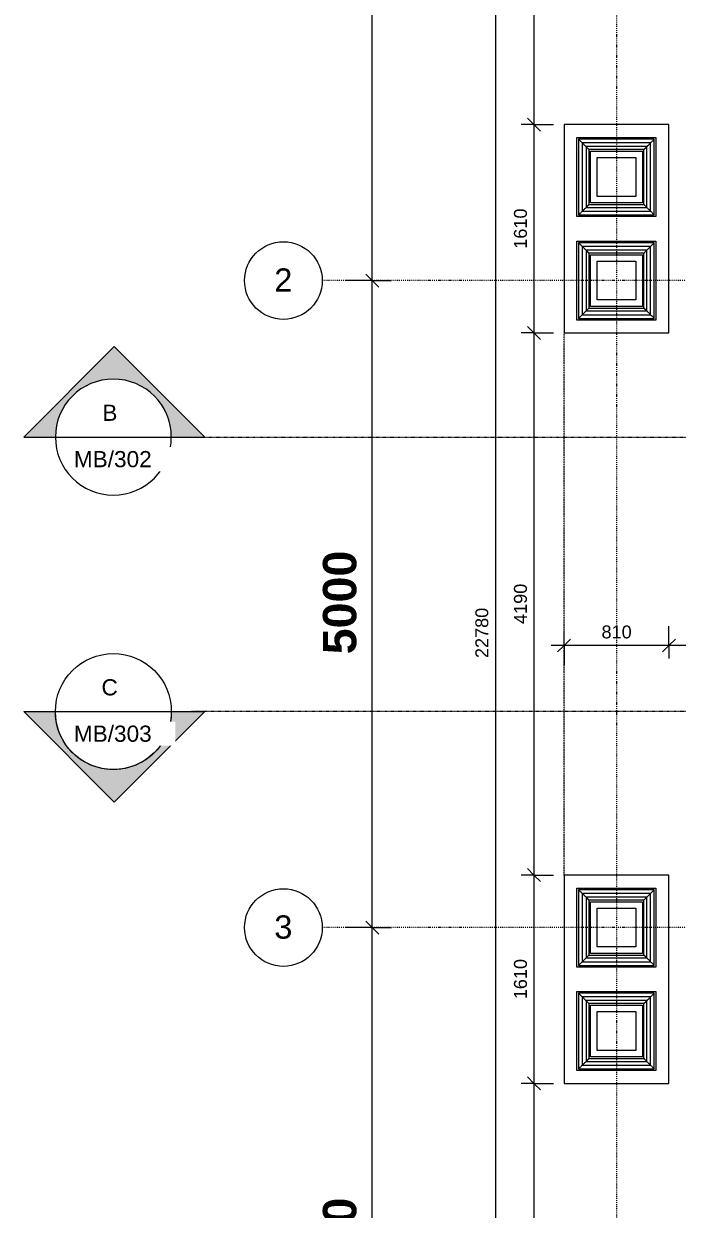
# Model space of a CAD drawing. Header units: millimetres. Extents: x -21051 to 202668, y -15646 to 13691.
# Drawn here: x -21051 to -16001, y -5969 to 3193 of the extents above; entities that cross this region are included whole.
import ezdxf

# ---------------------------------------------------------------- set-up
doc = ezdxf.new("R2010")
doc.units = ezdxf.units.MM
for name, pattern in [('Dash dot', [15.875, 6.35, -4.7625, 0, -4.7625]), ('Hidden', [3, 2, -1]), ('TD_Level Line', [8, 4, -2, 0, -2])]:
    doc.linetypes.add(name, pattern=pattern)
for name, color, linetype, lineweight in [('A-ANNO-DIMS', 211, 'Continuous', 9), ('A-ANNO-DIMS-100', 211, 'Continuous', 9), ('A-COLS', 52, 'Continuous', 5), ('A-DETL-HDLN', 90, 'Hidden', 5), ('G-ANNO-SYMB', 111, 'Continuous', 9), ('S-GRID', 1, 'Continuous', 9), ('S-GRID-IDEN', 1, 'Continuous', 9)]:
    doc.layers.add(name, color=color, linetype=linetype, lineweight=lineweight)
doc.layers.get('0').off()
doc.styles.add('Arial_1', font='arial.ttf', dxfattribs={"height": 125})
doc.styles.add('Arial_2', font='arial.ttf', dxfattribs={"height": 180})
doc.styles.add('Arial_3', font='arial.ttf', dxfattribs={"height": 100})
doc.styles.add('Arial_B', font='arialbd.ttf', dxfattribs={"height": 257.936508})
doc.dimstyles.new('Arial_1_0', dxfattribs={"dimscale": 304.8, "dimtxt": 102.02594, "dimasz": 0.328084, "dimexe": 0.328084, "dimexo": 0.0625, "dimgap": 0.082021, "dimtad": 1, "dimdec": 0, "dimzin": 0, "dimdsep": 46, "dimtxsty": 'Arial_3', "dimblk1": 'OBLIQUE', "dimblk2": 'OBLIQUE', "dimsah": 1, "dimcen": 0.09, "dimdle": 0.328084, "dimazin": 0, "dimtfac": 1, "dimtdec": 4, "dimtix": 1, "dimtmove": 0, "dimatfit": 3, "dimfxl": 0.492126, "dimfxlon": 1, "dimtvp": 1, "dimtolj": 1, "dimtzin": 0, "dimarcsym": 2})
doc.dimstyles.new('Arial_2_5', dxfattribs={"dimscale": 304.8, "dimtxt": 255.06485, "dimasz": 0.328084, "dimexe": 0.656168, "dimexo": 0.0625, "dimgap": 0.164042, "dimtad": 1, "dimdec": 0, "dimzin": 0, "dimdsep": 46, "dimtxsty": 'Arial_B', "dimblk1": 'OBLIQUE', "dimblk2": 'OBLIQUE', "dimsah": 1, "dimcen": 0.09, "dimdle": 0.328084, "dimazin": 0, "dimtfac": 1, "dimtdec": 4, "dimtix": 1, "dimtmove": 0, "dimatfit": 3, "dimfxl": 0.492126, "dimfxlon": 1, "dimtvp": 1, "dimtolj": 1, "dimtzin": 0, "dimarcsym": 2})

# ---------------------------------------------------------------- blocks, each defined once
blk = doc.blocks.new('Columns_Pedestal_Doric - 600x400mm-1243400-00_Ground floor')
at = {"layer": 'A-COLS'}
for p, q in [((-313.4, -305), (-313.4, 305)), ((-313.4, 305), (296.6, 305)), ((-300.9, 292.5), (-300.9, -292.5)), ((284.1, 292.5), (-300.9, 292.5)), ((284.1, -292.5), (284.1, 292.5)), ((296.6, 305), (296.6, -305)), ((-272.5, 264.2), (-272.5, -264.2)), ((255.8, 264.2), (-272.5, 264.2)), ((-243.4, 235), (-243.4, -235)), ((226.6, 235), (-243.4, 235)), ((-220.9, 212.5), (-220.9, -212.5)), ((204.1, 212.5), (-220.9, 212.5)), ((204.1, -212.5), (204.1, 212.5)), ((226.6, -235), (226.6, 235)), ((255.8, -264.2), (255.8, 264.2)), ((-272.5, -264.2), (255.8, -264.2)), ((-243.4, -235), (226.6, -235)), ((-220.9, -212.5), (204.1, -212.5)), ((296.6, -305), (-313.4, -305)), ((-300.9, -292.5), (284.1, -292.5))]:
    blk.add_line(p, q, dxfattribs=at)
at = {"layer": 'A-COLS', "lineweight": 9}
for p, q in [((-208.4, 200), (191.6, 200)), ((-208.4, -200), (-208.4, 200)), ((191.6, 200), (191.6, -200)), ((191.6, -200), (-208.4, -200))]:
    blk.add_line(p, q, dxfattribs=at)
at = {"layer": 'A-COLS'}
for points in [[(-300.9, 292.5), (-297.8, 289.4), (-291.9, 283.5), (-284, 275.6), (-277.3, 268.9), (-273.9, 265.6), (-272.5, 264.2)], [(284.1, 292.5), (281, 289.4), (275.2, 283.5), (267.2, 275.6), (260.5, 268.9), (257.2, 265.5), (255.8, 264.2)], [(-300.9, -292.5), (-297.8, -289.4), (-291.9, -283.5), (-284, -275.6), (-277.3, -268.9), (-274, -265.5), (-272.5, -264.2)], [(255.8, -264.2), (257.2, -265.6), (260.6, -268.9), (267.2, -275.6), (275.1, -283.5), (281.1, -289.4), (284.1, -292.5)]]:
    blk.add_open_spline(points, degree=3, dxfattribs=at)
for points, knots in [([(-272.5, 264.2), (-272, 263.6), (-270.3, 261.9), (-266.6, 258.2), (-262.7, 254.4), (-258.4, 250), (-252.1, 243.7), (-246.3, 238), (-243.4, 235)], [-1, -1, -1, -1, -0.8, -0.6, -0.5, -0.4, -0.2, 0, 0, 0, 0]), ([(-243.4, 235), (-241.4, 233), (-238.5, 230.1), (-234.7, 226.4), (-232.5, 224.2), (-230.9, 222.5), (-229.3, 220.9), (-227.8, 219.4), (-226.4, 218.1), (-225.2, 216.8), (-223.8, 215.5), (-222.5, 214.2), (-221.3, 212.9), (-220.9, 212.5), (-220.9, 212.5)], [-1, -1, -1, -1, -0.833333, -0.75, -0.666667, -0.625, -0.583333, -0.5, -0.458333, -0.416667, -0.333333, -0.25, -0.166667, 0, 0, 0, 0]), ([(226.6, 235), (224.6, 233), (221.7, 230.1), (218, 226.4), (215.8, 224.2), (214.1, 222.5), (212.5, 220.9), (211, 219.4), (209.7, 218.1), (208.4, 216.8), (207.1, 215.5), (205.8, 214.2), (204.5, 212.9), (204.1, 212.5), (204.1, 212.5)], [-1, -1, -1, -1, -0.833333, -0.75, -0.666667, -0.625, -0.583333, -0.5, -0.458333, -0.416667, -0.333333, -0.25, -0.166667, 0, 0, 0, 0]), ([(255.8, 264.2), (255.2, 263.6), (253.5, 261.9), (249.8, 258.2), (246, 254.4), (241.6, 250), (235.3, 243.7), (229.6, 238), (226.6, 235)], [-1, -1, -1, -1, -0.8, -0.6, -0.5, -0.4, -0.2, 0, 0, 0, 0]), ([(-272.5, -264.2), (-272, -263.6), (-270.3, -261.9), (-266.6, -258.2), (-262.7, -254.4), (-258.4, -250), (-252.1, -243.7), (-246.4, -238), (-243.4, -235)], [-1, -1, -1, -1, -0.8, -0.6, -0.5, -0.4, -0.2, 0, 0, 0, 0]), ([(-243.4, -235), (-241.4, -233), (-238.5, -230.1), (-234.7, -226.4), (-232.5, -224.2), (-230.9, -222.5), (-229.3, -220.9), (-227.8, -219.4), (-226.5, -218.1), (-225.2, -216.8), (-223.8, -215.5), (-222.5, -214.2), (-221.3, -212.9), (-220.9, -212.5), (-220.9, -212.5)], [-1, -1, -1, -1, -0.833333, -0.75, -0.666667, -0.625, -0.583333, -0.5, -0.458333, -0.416667, -0.333333, -0.25, -0.166667, 0, 0, 0, 0]), ([(204.1, -212.5), (204.1, -212.5), (204.5, -212.9), (205.8, -214.2), (207.1, -215.5), (208.4, -216.8), (209.7, -218.1), (211, -219.4), (212.9, -221.3), (214.9, -223.3), (216.7, -225), (218.5, -226.8), (221.7, -230.1), (224.7, -233), (226.6, -235)], [0, 0, 0, 0, 0.166667, 0.25, 0.333333, 0.416667, 0.458333, 0.5, 0.583333, 0.666667, 0.708333, 0.75, 0.833333, 1, 1, 1, 1]), ([(226.6, -235), (229.6, -238), (235.3, -243.7), (241.6, -250), (246, -254.4), (249.8, -258.2), (253.5, -261.9), (255.3, -263.6), (255.8, -264.2)], [0, 0, 0, 0, 0.2, 0.4, 0.5, 0.6, 0.8, 1, 1, 1, 1])]:
    blk.add_open_spline(points, degree=3, knots=knots, dxfattribs=at)
blk = doc.blocks.new('Columns 1 - Columns 1-1155221-00_Ground floor')
at = {"layer": 'A-COLS'}
for p, q in [((1857.6, 16946.2), (248.5, 16893.3)), ((248.5, 16893.3), (275.1, 16083.7)), ((1884.3, 16136.6), (1857.6, 16946.2)), ((-3939.2, 16755.6), (-5548.4, 16702.7)), ((-5548.4, 16702.7), (-5521.7, 15893.1)), ((-3912.6, 15946), (-3939.2, 16755.6)), ((275.1, 16083.7), (1884.3, 16136.6)), ((-5521.7, 15893.1), (-3912.6, 15946))]:
    blk.add_line(p, q, dxfattribs=at)
blk = doc.blocks.new('Columns_Pedestal_Doric - 600x400mm 2-1243419-00_Ground floor')
at = {"layer": 'A-COLS', "lineweight": 9}
for p, q in [((-158.4, 150), (141.6, 150)), ((-158.4, -150), (-158.4, 150)), ((141.6, 150), (141.6, -150)), ((141.6, -150), (-158.4, -150))]:
    blk.add_line(p, q, dxfattribs=at)
blk = doc.blocks.new('Grid - _-182767-00_Ground floor')
at = {"layer": 'S-GRID-IDEN'}
blk.add_circle((0, 0), 3, dxfattribs=at)
blk = doc.blocks.new('Section - _-1243848-00_Ground floor')
at = {"layer": 'G-ANNO-SYMB'}
h = blk.add_hatch(color=256, dxfattribs=at)
edge = h.paths.add_edge_path()
edge.add_line((-12.925, 0), (-5.927, 6.998))
edge.add_line((-5.927, 6.998), (1.071, 0))
edge.add_line((1.071, 0), (-1.52, 0))
edge.add_arc((-6, 0), 4.48, 0, 180)
edge.add_line((-10.48, 0), (-12.925, 0))
for p, q in [((-5.927, 6.998), (-12.925, 0)), ((1.071, 0), (-5.927, 6.998)), ((-12.925, 0), (-10.48, 0)), ((-1.52, 0), (1.071, 0))]:
    blk.add_line(p, q, dxfattribs=at)
for start, end in [(360, 180), (0, 180), (180, 360)]:
    blk.add_arc((-6, 0), 4.48, start, end, dxfattribs=at)
blk = doc.blocks.new('DIMBLOCK2-00_Ground floor')
at = {"layer": 'A-ANNO-DIMS-100', "transparency": 16777216}
for p, q in [((-18358.2, -3791.5), (-18408.2, -3741.5)), ((-18358.2, -3791.5), (-18558.2, -3791.5)), ((-18358.2, -8791.5), (-18358.2, -3791.5)), ((-18358.2, -3791.5), (-18308.2, -3841.5)), ((-18358.2, -3791.5), (-18208.2, -3791.5)), ((-18358.2, -8791.5), (-18558.2, -8791.5)), ((-18358.2, -8791.5), (-18408.2, -8741.5)), ((-18358.2, -8791.5), (-18308.2, -8841.5)), ((-18358.2, -8791.5), (-18208.2, -8791.5))]:
    blk.add_line(p, q, dxfattribs=at)
at = {"layer": 'A-ANNO-DIMS-100', "color": 0, "transparency": 16777216, "insert": (-18739, -6680.2), "char_height": 257.94, "width": 932.809, "attachment_point": 1, "rotation": 90, "line_spacing_factor": 0.941778, "style": 'Arial_B'}
blk.add_mtext('5000', dxfattribs=at)
blk = doc.blocks.new('_Oblique')
at = {"color": 0, "linetype": 'ByBlock', "lineweight": -2}
blk.add_line((-0.5, -0.5), (0.5, 0.5), dxfattribs=at)
blk = doc.blocks.new('DIMBLOCK3-00_Ground floor')
at = {"layer": 'A-ANNO-DIMS-100', "transparency": 16777216}
for p, q in [((-18358.2, 1208.5), (-18558.2, 1208.5)), ((-18358.2, 1208.5), (-18408.2, 1258.5)), ((-18358.2, -3791.5), (-18358.2, 1208.5)), ((-18358.2, 1208.5), (-18308.2, 1158.5)), ((-18358.2, 1208.5), (-18208.2, 1208.5)), ((-18358.2, -3791.5), (-18408.2, -3741.5)), ((-18358.2, -3791.5), (-18558.2, -3791.5)), ((-18358.2, -3791.5), (-18308.2, -3841.5)), ((-18358.2, -3791.5), (-18208.2, -3791.5))]:
    blk.add_line(p, q, dxfattribs=at)
at = {"layer": 'A-ANNO-DIMS-100', "color": 0, "transparency": 16777216, "insert": (-18739, -1680.2), "char_height": 257.94, "width": 932.809, "attachment_point": 1, "rotation": 90, "line_spacing_factor": 0.941778, "style": 'Arial_B'}
blk.add_mtext('5000', dxfattribs=at)
blk = doc.blocks.new('DIMBLOCK4-00_Ground floor')
at = {"layer": 'A-ANNO-DIMS-100', "transparency": 16777216}
for p, q in [((-18358.2, 6208.5), (-18408.2, 6258.5)), ((-18358.2, 1208.5), (-18358.2, 6308.5)), ((-18358.2, 6208.5), (-18558.2, 6208.5)), ((-18358.2, 6208.5), (-18308.2, 6158.5)), ((-18358.2, 6208.5), (-18208.2, 6208.5)), ((-18358.2, 1208.5), (-18558.2, 1208.5)), ((-18358.2, 1208.5), (-18408.2, 1258.5)), ((-18358.2, 1208.5), (-18308.2, 1158.5)), ((-18358.2, 1208.5), (-18208.2, 1208.5))]:
    blk.add_line(p, q, dxfattribs=at)
at = {"layer": 'A-ANNO-DIMS-100', "color": 0, "transparency": 16777216, "insert": (-18739, 3319.8), "char_height": 257.94, "width": 932.809, "attachment_point": 1, "rotation": 90, "line_spacing_factor": 0.941778, "style": 'Arial_B'}
blk.add_mtext('5000', dxfattribs=at)
blk = doc.blocks.new('DIMBLOCK87-00_Ground floor')
at = {"layer": 'A-ANNO-DIMS-100', "transparency": 16777216}
for p, q in [((-16066, -1611.7), (-16066, -1461.7)), ((-12586, -1611.7), (-12586, -1511.7)), ((-16066, -1611.7), (-16116, -1661.7)), ((-16066, -1611.7), (-16016, -1561.7)), ((-12586, -1611.7), (-16066, -1611.7)), ((-16066, -1611.7), (-16066, -1711.7)), ((-12586, -1611.7), (-12636, -1661.7)), ((-12586, -1611.7), (-12536, -1561.7)), ((-12586, -1611.7), (-12586, -1761.7))]:
    blk.add_line(p, q, dxfattribs=at)
at = {"layer": 'A-ANNO-DIMS-100', "color": 0, "transparency": 16777216, "insert": (-14479.8, -1456.9), "char_height": 100, "width": 369.177, "attachment_point": 1, "line_spacing_factor": 0.941778, "style": 'Arial_3'}
blk.add_mtext('3480', dxfattribs=at)
blk = doc.blocks.new('DIMBLOCK88-00_Ground floor')
at = {"layer": 'A-ANNO-DIMS-100', "transparency": 16777216}
for p, q in [((-16066, -1611.7), (-16066, -1461.7)), ((-16876, -1611.7), (-16876, -1511.7)), ((-16066, -1611.7), (-16976, -1611.7)), ((-16876, -1611.7), (-16926, -1661.7)), ((-16876, -1611.7), (-16826, -1561.7)), ((-16876, -1611.7), (-16876, -1761.7)), ((-16066, -1611.7), (-16116, -1661.7)), ((-16066, -1611.7), (-16016, -1561.7)), ((-16066, -1611.7), (-16066, -1711.7))]:
    blk.add_line(p, q, dxfattribs=at)
at = {"layer": 'A-ANNO-DIMS-100', "color": 0, "transparency": 16777216, "insert": (-16586.3, -1456.9), "char_height": 100, "width": 276.883, "attachment_point": 1, "line_spacing_factor": 0.941778, "style": 'Arial_3'}
blk.add_mtext('810', dxfattribs=at)
blk = doc.blocks.new('DIMBLOCK230-00_Ground floor')
at = {"layer": 'A-ANNO-DIMS-100', "transparency": 16777216}
for p, q in [((-17108.2, 6323.5), (-17208.2, 6323.5)), ((-17108.2, 6323.5), (-17158.2, 6373.5)), ((-17108.2, 6323.5), (-17108.2, 2413.5)), ((-17108.2, 6323.5), (-17058.2, 6273.5)), ((-17108.2, 6323.5), (-16958.2, 6323.5)), ((-17108.2, 2413.5), (-17208.2, 2413.5)), ((-17108.2, 2413.5), (-17158.2, 2463.5)), ((-17108.2, 2413.5), (-17058.2, 2363.5)), ((-17108.2, 2413.5), (-16958.2, 2413.5))]:
    blk.add_line(p, q, dxfattribs=at)
at = {"layer": 'A-ANNO-DIMS-100', "color": 0, "transparency": 16777216, "insert": (-17263, 4214.6), "char_height": 100, "width": 369.177, "attachment_point": 1, "rotation": 90, "line_spacing_factor": 0.941778, "style": 'Arial_3'}
blk.add_mtext('3910', dxfattribs=at)
blk = doc.blocks.new('DIMBLOCK231-00_Ground floor')
at = {"layer": 'A-ANNO-DIMS-100', "transparency": 16777216}
for p, q in [((-17108.2, 2413.5), (-17208.2, 2413.5)), ((-17108.2, 2413.5), (-17158.2, 2463.5)), ((-17108.2, 2413.5), (-17108.2, 803.5)), ((-17108.2, 2413.5), (-17058.2, 2363.5)), ((-17108.2, 2413.5), (-16958.2, 2413.5)), ((-17108.2, 803.5), (-17158.2, 853.5)), ((-17108.2, 803.5), (-17208.2, 803.5)), ((-17108.2, 803.5), (-17058.2, 753.5)), ((-17108.2, 803.5), (-16958.2, 803.5))]:
    blk.add_line(p, q, dxfattribs=at)
at = {"layer": 'A-ANNO-DIMS-100', "color": 0, "transparency": 16777216, "insert": (-17263, 1454.6), "char_height": 100, "width": 369.177, "attachment_point": 1, "rotation": 90, "line_spacing_factor": 0.941778, "style": 'Arial_3'}
blk.add_mtext('1610', dxfattribs=at)
blk = doc.blocks.new('DIMBLOCK232-00_Ground floor')
at = {"layer": 'A-ANNO-DIMS-100', "transparency": 16777216}
for p, q in [((-17108.2, 803.5), (-17158.2, 853.5)), ((-17108.2, 803.5), (-17208.2, 803.5)), ((-17108.2, 803.5), (-17108.2, -3386.5)), ((-17108.2, 803.5), (-17058.2, 753.5)), ((-17108.2, 803.5), (-16958.2, 803.5)), ((-17108.2, -3386.5), (-17208.2, -3386.5)), ((-17108.2, -3386.5), (-17158.2, -3336.5)), ((-17108.2, -3386.5), (-17058.2, -3436.5)), ((-17108.2, -3386.5), (-16958.2, -3386.5))]:
    blk.add_line(p, q, dxfattribs=at)
at = {"layer": 'A-ANNO-DIMS-100', "color": 0, "transparency": 16777216, "insert": (-17263, -1445.4), "char_height": 100, "width": 369.177, "attachment_point": 1, "rotation": 90, "line_spacing_factor": 0.941778, "style": 'Arial_3'}
blk.add_mtext('4190', dxfattribs=at)
blk = doc.blocks.new('DIMBLOCK233-00_Ground floor')
at = {"layer": 'A-ANNO-DIMS-100', "transparency": 16777216}
for p, q in [((-17108.2, -3386.5), (-17208.2, -3386.5)), ((-17108.2, -3386.5), (-17158.2, -3336.5)), ((-17108.2, -3386.5), (-17108.2, -4996.5)), ((-17108.2, -3386.5), (-17058.2, -3436.5)), ((-17108.2, -3386.5), (-16958.2, -3386.5)), ((-17108.2, -4996.5), (-17158.2, -4946.5)), ((-17108.2, -4996.5), (-17208.2, -4996.5)), ((-17108.2, -4996.5), (-17058.2, -5046.5)), ((-17108.2, -4996.5), (-16958.2, -4996.5))]:
    blk.add_line(p, q, dxfattribs=at)
at = {"layer": 'A-ANNO-DIMS-100', "color": 0, "transparency": 16777216, "insert": (-17263, -4345.4), "char_height": 100, "width": 369.177, "attachment_point": 1, "rotation": 90, "line_spacing_factor": 0.941778, "style": 'Arial_3'}
blk.add_mtext('1610', dxfattribs=at)
blk = doc.blocks.new('DIMBLOCK234-00_Ground floor')
at = {"layer": 'A-ANNO-DIMS-100', "transparency": 16777216}
for p, q in [((-17108.2, -4996.5), (-17158.2, -4946.5)), ((-17108.2, -4996.5), (-17208.2, -4996.5)), ((-17108.2, -4996.5), (-17108.2, -13006.5)), ((-17108.2, -4996.5), (-17058.2, -5046.5)), ((-17108.2, -4996.5), (-16958.2, -4996.5)), ((-17108.2, -12906.5), (-17208.2, -12906.5)), ((-17108.2, -12906.5), (-17158.2, -12856.5)), ((-17108.2, -12906.5), (-17058.2, -12956.5)), ((-17108.2, -12906.5), (-16958.2, -12906.5))]:
    blk.add_line(p, q, dxfattribs=at)
at = {"layer": 'A-ANNO-DIMS-100', "color": 0, "transparency": 16777216, "insert": (-17263, -9105.4), "char_height": 100, "width": 369.177, "attachment_point": 1, "rotation": 90, "line_spacing_factor": 0.941778, "style": 'Arial_3'}
blk.add_mtext('7910', dxfattribs=at)
blk = doc.blocks.new('DIMBLOCK235-00_Ground floor')
at = {"layer": 'A-ANNO-DIMS-100', "transparency": 16777216}
for p, q in [((-17406.5, 9873.5), (-17456.5, 9923.5)), ((-17406.5, 9973.5), (-17406.5, -13006.5)), ((-17406.5, 9873.5), (-17506.5, 9873.5)), ((-17406.5, 9873.5), (-17356.5, 9823.5)), ((-17406.5, 9873.5), (-17256.5, 9873.5)), ((-17406.5, -12906.5), (-17506.5, -12906.5)), ((-17406.5, -12906.5), (-17456.5, -12856.5)), ((-17406.5, -12906.5), (-17356.5, -12956.5)), ((-17406.5, -12906.5), (-17256.5, -12906.5))]:
    blk.add_line(p, q, dxfattribs=at)
at = {"layer": 'A-ANNO-DIMS-100', "color": 0, "transparency": 16777216, "insert": (-17561.3, -1708.8), "char_height": 100, "width": 461.471, "attachment_point": 1, "rotation": 90, "line_spacing_factor": 0.941778, "style": 'Arial_3'}
blk.add_mtext('22780', dxfattribs=at)

msp = doc.modelspace()

# ---------------------------------------------------------------- linework, layer by layer
at = {"layer": 'A-DETL-HDLN'}
msp.add_line((-16876, -3386.5), (-16876, 803.5), dxfattribs=at)
at = {"layer": 'G-ANNO-SYMB'}
for p, q in [((-20806.3, -0.9), (-19910.3, -0.9)), ((-20806.3, -2122.7), (-19910.3, -2122.7))]:
    msp.add_line(p, q, dxfattribs=at)
at = {"layer": 'G-ANNO-SYMB', "linetype": 'TD_Level Line', "lineweight": 18}
for p, q in [((-19758.3, -0.9), (10415, -0.9)), ((10415, -2122.7), (-19758.3, -2122.7))]:
    msp.add_line(p, q, dxfattribs=at)
at = {"layer": 'S-GRID', "linetype": 'Dash dot', "lineweight": 18}
for p, q in [((-16471, 8463.9), (-16471, -12107.9)), ((-16244.3, 1208.5), (-18744.3, 1208.5)), ((8563.8, 1208.5), (-16244.3, 1208.5)), ((-16244.3, -3791.5), (-18744.3, -3791.5)), ((8563.8, -3791.5), (-16244.3, -3791.5))]:
    msp.add_line(p, q, dxfattribs=at)

# ---------------------------------------------------------------- block references
at = {"layer": 'A-COLS'}
for name, p, rotation in [('Columns 1 - Columns 1-1155221-00_Ground floor', (0, 0), 88.11700695989701), ('Columns_Pedestal_Doric - 600x400mm-1243400-00_Ground floor', (-16471, 2016.8), 90.00000000000024), ('Columns_Pedestal_Doric - 600x400mm 2-1243419-00_Ground floor', (-16471, 2016.8), 90.00000000000024), ('Columns_Pedestal_Doric - 600x400mm-1243400-00_Ground floor', (-16471, 1216.8), 90.00000000000024), ('Columns_Pedestal_Doric - 600x400mm 2-1243419-00_Ground floor', (-16471, 1216.8), 90.00000000000024), ('Columns_Pedestal_Doric - 600x400mm-1243400-00_Ground floor', (-16471, -3783.2), 90.00000000000024), ('Columns_Pedestal_Doric - 600x400mm 2-1243419-00_Ground floor', (-16471, -3783.2), 90.00000000000024), ('Columns_Pedestal_Doric - 600x400mm-1243400-00_Ground floor', (-16471, -4583.2), 90.00000000000024), ('Columns_Pedestal_Doric - 600x400mm 2-1243419-00_Ground floor', (-16471, -4583.2), 90.00000000000024)]:
    msp.add_blockref(name, p, dxfattribs=dict(at, rotation=rotation))
at = {"layer": 'G-ANNO-SYMB', "xscale": 99.99999999999994, "yscale": 99.99999999999994, "zscale": 99.99999999999994}
msp.add_blockref('Section - _-1243848-00_Ground floor', (-19758.3, -0.9), dxfattribs=at)
at = {"layer": 'G-ANNO-SYMB', "extrusion": (0, 0, -1), "xscale": 99.99999999999993, "yscale": 99.99999999999993, "zscale": 99.99999999999993, "rotation": 180}
msp.add_blockref('Section - _-1243848-00_Ground floor', (19758.3, -2122.7), dxfattribs=at)
at = {"layer": 'S-GRID-IDEN', "xscale": 99.99999999999994, "yscale": 99.99999999999994, "zscale": 99.99999999999994, "rotation": 90}
for p in [(-19044.3, 1208.5), (-19044.3, -3791.5)]:
    msp.add_blockref('Grid - _-182767-00_Ground floor', p, dxfattribs=at)

# ---------------------------------------------------------------- dimensions: what is measured, and where the dimension line sits
at = {"layer": 'A-ANNO-DIMS'}
for base, p1, p2, dimstyle, override, picture, middle in [((-17406.5, -12906.5), (-17256.5, 9873.5), (-17256.5, -12906.5), 'Arial_1_0', {"dimpost": '<>', "dimfxl": 22780}, 'DIMBLOCK235-00_Ground floor', (-17482.5, -1516.5)), ((-17108.2, 2413.5), (-16958.2, 6323.5), (-16958.2, 2413.5), 'Arial_1_0', {"dimpost": '<>', "dimfxl": 3910}, 'DIMBLOCK230-00_Ground floor', (-17184.3, 4368.5)), ((-18358.2, 6208.5), (-18208.2, 1208.5), (-18208.2, 6208.5), 'Arial_2_5', {"dimpost": '<>', "dimfxl": 5000}, 'DIMBLOCK4-00_Ground floor', (-18539.9, 3708.5)), ((-17108.2, 803.5), (-16958.2, 2413.5), (-16958.2, 803.5), 'Arial_1_0', {"dimpost": '<>', "dimfxl": 1610}, 'DIMBLOCK231-00_Ground floor', (-17184.3, 1608.5)), ((-18358.2, 1208.5), (-18208.2, -3791.5), (-18208.2, 1208.5), 'Arial_2_5', {"dimpost": '<>', "dimfxl": 5000}, 'DIMBLOCK3-00_Ground floor', (-18539.9, -1291.5)), ((-17108.2, -3386.5), (-16958.2, 803.5), (-16958.2, -3386.5), 'Arial_1_0', {"dimpost": '<>', "dimfxl": 4190}, 'DIMBLOCK232-00_Ground floor', (-17184.3, -1291.5)), ((-17108.2, -4996.5), (-16958.2, -3386.5), (-16958.2, -4996.5), 'Arial_1_0', {"dimpost": '<>', "dimfxl": 1610}, 'DIMBLOCK233-00_Ground floor', (-17184.3, -4191.5)), ((-18358.2, -3791.5), (-18208.2, -8791.5), (-18208.2, -3791.5), 'Arial_2_5', {"dimpost": '<>', "dimfxl": 5000}, 'DIMBLOCK2-00_Ground floor', (-18539.9, -6291.5)), ((-17108.2, -12906.5), (-16958.2, -4996.5), (-16958.2, -12906.5), 'Arial_1_0', {"dimpost": '<>', "dimfxl": 7910}, 'DIMBLOCK234-00_Ground floor', (-17184.3, -8951.5))]:
    dim = msp.add_linear_dim(base=base, p1=p1, p2=p2, angle=90, dimstyle=dimstyle, override=override, dxfattribs=at)
    dim.commit()
    dim.dimension.update_dxf_attribs({"geometry": picture, "text_midpoint": middle})
for base, p1, p2, override, picture, middle in [((-16876, -1611.7), (-16066, -1461.7), (-16876, -1761.7), {"dimpost": '<>', "dimfxl": 863.770803}, 'DIMBLOCK88-00_Ground floor', (-16471, -1535.7)), ((-16066, -1611.7), (-12586, -1761.7), (-16066, -1461.7), {"dimpost": '<>', "dimfxl": 3492.907099}, 'DIMBLOCK87-00_Ground floor', (-14326, -1535.6))]:
    dim = msp.add_linear_dim(base=base, p1=p1, p2=p2, dimstyle='Arial_1_0', override=override, dxfattribs=at)
    dim.commit()
    dim.dimension.update_dxf_attribs({"geometry": picture, "text_midpoint": middle})

# ---------------------------------------------------------------- next in the draw order: texts
at = {"layer": 'G-ANNO-SYMB', "char_height": 125, "attachment_point": 1, "style": 'Arial_1', "bg_fill": 3, "box_fill_scale": 1.25, "bg_fill_color": 256, "bg_fill_true_color": 13158600, "bg_fill_transparency": 0}
for s, insert, width in [('B', (-20443.5, 249.3), 144.304), ('MB/302', (-20663.7, -109), 753.586), ('C', (-20450, -1872.5), 160.337), ('MB/303', (-20663.7, -2230.8), 753.586)]:
    msp.add_mtext(s, dxfattribs=dict(at, insert=insert, width=width))
at = {"layer": 'S-GRID-IDEN', "char_height": 180, "width": 168.354, "attachment_point": 1, "style": 'Arial_2', "bg_fill": 3, "box_fill_scale": 1.25, "bg_fill_color": 256, "bg_fill_true_color": 13158600, "bg_fill_transparency": 0}
for s, insert in [('2', (-19114.8, 1302.5)), ('3', (-19114.8, -3697.5))]:
    msp.add_mtext(s, dxfattribs=dict(at, insert=insert))

doc.saveas('drawing.dxf')
